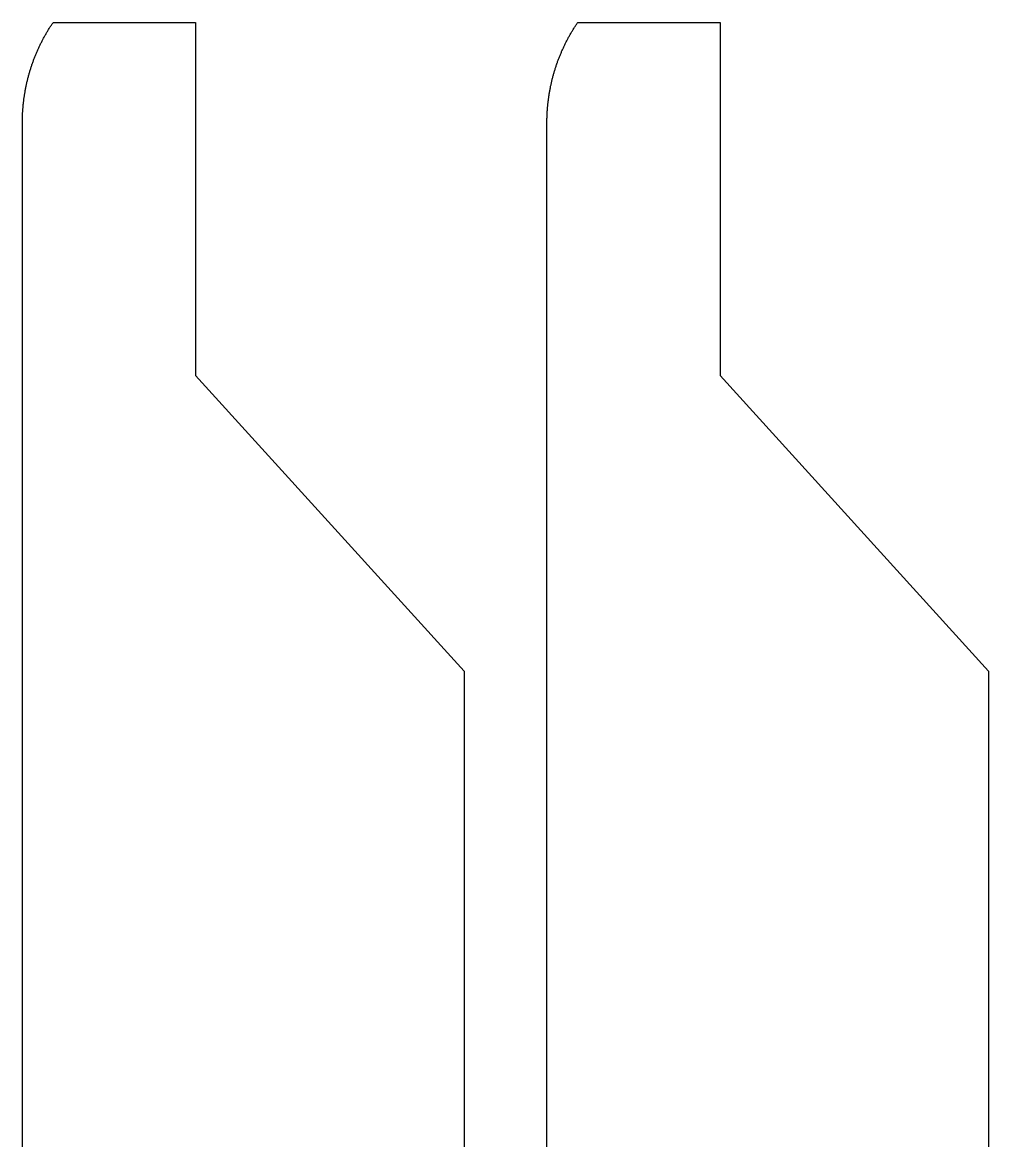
# Model space of a CAD drawing. Header units: inches. Extents: x -1514 to 1282, y -2074 to 286.
# Drawn here: x 361.49 to 366.96, y 32.51 to 38.84 of the extents above; entities that cross this region are included whole.
import ezdxf

# ---------------------------------------------------------------- set-up
doc = ezdxf.new("R2010")
doc.units = ezdxf.units.IN
doc.header["$LTSCALE"] = 0.1
doc.header["$MEASUREMENT"] = 0

msp = doc.modelspace()

# ---------------------------------------------------------------- linework, layer by layer
at = {"color": 7, "linetype": 'Continuous', "lineweight": 25}
for points in [[(361.49049, -23.71974), (361.49049, 38.27184), (361.4905, 38.27652), (361.49053, 38.2812), (361.49059, 38.28589), (361.49066, 38.29057), (361.49076, 38.29526), (361.49088, 38.29994), (361.49103, 38.30463), (361.49119, 38.30932), (361.49138, 38.31401), (361.49159, 38.3187), (361.49182, 38.32339), (361.49207, 38.32808), (361.49234, 38.33277), (361.49264, 38.33746), (361.49296, 38.34214), (361.4933, 38.34683), (361.49366, 38.35152), (361.49404, 38.35621), (361.49445, 38.3609), (361.49487, 38.36558), (361.49532, 38.37027), (361.49579, 38.37495), (361.49628, 38.37963), (361.49679, 38.38431), (361.49733, 38.38899), (361.49788, 38.39367), (361.49846, 38.39834), (361.49906, 38.40301), (361.49968, 38.40768), (361.50032, 38.41235), (361.50098, 38.41701), (361.50167, 38.42167), (361.50237, 38.42633), (361.5031, 38.43099), (361.50385, 38.43564), (361.50462, 38.44029), (361.50541, 38.44493), (361.50622, 38.44958), (361.50706, 38.45421), (361.50791, 38.45885), (361.50879, 38.46348), (361.50969, 38.4681), (361.51061, 38.47272), (361.51155, 38.47734), (361.51251, 38.48195), (361.51349, 38.48655), (361.51449, 38.49115), (361.51552, 38.49575), (361.51656, 38.50034), (361.51763, 38.50493), (361.51872, 38.5095), (361.51983, 38.51408), (361.52096, 38.51864), (361.52211, 38.52321), (361.52328, 38.52776), (361.52447, 38.53231), (361.52568, 38.53685), (361.52692, 38.54139), (361.52817, 38.54591), (361.52945, 38.55044), (361.53075, 38.55495), (361.53206, 38.55946), (361.5334, 38.56396), (361.53476, 38.56845), (361.53614, 38.57293), (361.53754, 38.57741), (361.53896, 38.58187), (361.54041, 38.58633), (361.54187, 38.59079), (361.54335, 38.59523), (361.54486, 38.59966), (361.54638, 38.60409), (361.54715, 38.6063), (361.54793, 38.60852), (361.54951, 38.61296), (361.55111, 38.61739), (361.55272, 38.62181), (361.55436, 38.62622), (361.55603, 38.63063), (361.55771, 38.63504), (361.55941, 38.63943), (361.56114, 38.64382), (361.56288, 38.6482), (361.56465, 38.65258), (361.56644, 38.65694), (361.56825, 38.6613), (361.57008, 38.66565), (361.57193, 38.66999), (361.5738, 38.67433), (361.57569, 38.67865), (361.57761, 38.68297), (361.57954, 38.68728), (361.58149, 38.69158), (361.58347, 38.69587), (361.58546, 38.70016), (361.58748, 38.70443), (361.58951, 38.70869), (361.59157, 38.71295), (361.59364, 38.7172), (361.59574, 38.72143), (361.59785, 38.72566), (361.59999, 38.72987), (361.60214, 38.73408), (361.60432, 38.73827), (361.60651, 38.74246), (361.60873, 38.74663), (361.61096, 38.7508), (361.61321, 38.75495), (361.61548, 38.75909), (361.61778, 38.76322), (361.62009, 38.76734), (361.62242, 38.77145), (361.62477, 38.77555), (361.62713, 38.77963), (361.62952, 38.7837), (361.63193, 38.78776), (361.63435, 38.79181), (361.6368, 38.79585), (361.63926, 38.79987), (361.64174, 38.80388), (361.64424, 38.80788), (361.64676, 38.81187), (361.6493, 38.81584), (361.65185, 38.8198), (361.65442, 38.82374), (361.65702, 38.82768), (361.65963, 38.83159), (361.66226, 38.8355), (361.6649, 38.83939), (362.47048, 38.83939), (362.47048, 36.83939), (363.99049, 35.16645), (363.99049, 28.4903)], [(364.45966, -23.71974), (364.45966, 38.27184), (364.45967, 38.27652), (364.4597, 38.2812), (364.45975, 38.28589), (364.45983, 38.29057), (364.45993, 38.29526), (364.46005, 38.29994), (364.46019, 38.30463), (364.46036, 38.30932), (364.46055, 38.31401), (364.46075, 38.3187), (364.46099, 38.32339), (364.46124, 38.32808), (364.46151, 38.33277), (364.46181, 38.33746), (364.46213, 38.34214), (364.46246, 38.34683), (364.46283, 38.35152), (364.46321, 38.35621), (364.46361, 38.3609), (364.46404, 38.36558), (364.46449, 38.37027), (364.46496, 38.37495), (364.46545, 38.37963), (364.46596, 38.38431), (364.46649, 38.38899), (364.46705, 38.39367), (364.46763, 38.39834), (364.46823, 38.40301), (364.46885, 38.40768), (364.46949, 38.41235), (364.47015, 38.41701), (364.47084, 38.42167), (364.47154, 38.42633), (364.47227, 38.43099), (364.47302, 38.43564), (364.47379, 38.44029), (364.47458, 38.44493), (364.47539, 38.44958), (364.47623, 38.45421), (364.47708, 38.45885), (364.47796, 38.46348), (364.47885, 38.4681), (364.47977, 38.47272), (364.48071, 38.47734), (364.48167, 38.48195), (364.48266, 38.48655), (364.48366, 38.49115), (364.48469, 38.49575), (364.48573, 38.50034), (364.4868, 38.50493), (364.48789, 38.5095), (364.48899, 38.51408), (364.49012, 38.51864), (364.49127, 38.52321), (364.49245, 38.52776), (364.49364, 38.53231), (364.49485, 38.53685), (364.49609, 38.54139), (364.49734, 38.54591), (364.49862, 38.55044), (364.49991, 38.55495), (364.50123, 38.55946), (364.50257, 38.56396), (364.50393, 38.56845), (364.50531, 38.57293), (364.50671, 38.57741), (364.50813, 38.58187), (364.50957, 38.58633), (364.51104, 38.59079), (364.51252, 38.59523), (364.51402, 38.59966), (364.51555, 38.60409), (364.51632, 38.6063), (364.5171, 38.60852), (364.51868, 38.61296), (364.52027, 38.61739), (364.52189, 38.62181), (364.52353, 38.62622), (364.52519, 38.63063), (364.52688, 38.63504), (364.52858, 38.63943), (364.53031, 38.64382), (364.53205, 38.6482), (364.53382, 38.65258), (364.53561, 38.65694), (364.53742, 38.6613), (364.53925, 38.66565), (364.5411, 38.66999), (364.54297, 38.67433), (364.54486, 38.67865), (364.54678, 38.68297), (364.54871, 38.68728), (364.55066, 38.69158), (364.55264, 38.69587), (364.55463, 38.70016), (364.55665, 38.70443), (364.55868, 38.70869), (364.56074, 38.71295), (364.56281, 38.7172), (364.56491, 38.72143), (364.56702, 38.72566), (364.56916, 38.72987), (364.57131, 38.73408), (364.57349, 38.73827), (364.57568, 38.74246), (364.57789, 38.74663), (364.58013, 38.7508), (364.58238, 38.75495), (364.58465, 38.75909), (364.58694, 38.76322), (364.58925, 38.76734), (364.59158, 38.77145), (364.59393, 38.77555), (364.5963, 38.77963), (364.59869, 38.7837), (364.60109, 38.78776), (364.60352, 38.79181), (364.60596, 38.79585), (364.60843, 38.79987), (364.61091, 38.80388), (364.61341, 38.80788), (364.61593, 38.81187), (364.61846, 38.81584), (364.62102, 38.8198), (364.62359, 38.82374), (364.62618, 38.82768), (364.62879, 38.83159), (364.63142, 38.8355), (364.63407, 38.83939), (365.43964, 38.83939), (365.43964, 36.83939), (366.95966, 35.16645), (366.95966, 28.4903)]]:
    msp.add_lwpolyline(points, dxfattribs=at)

doc.saveas('drawing.dxf')
